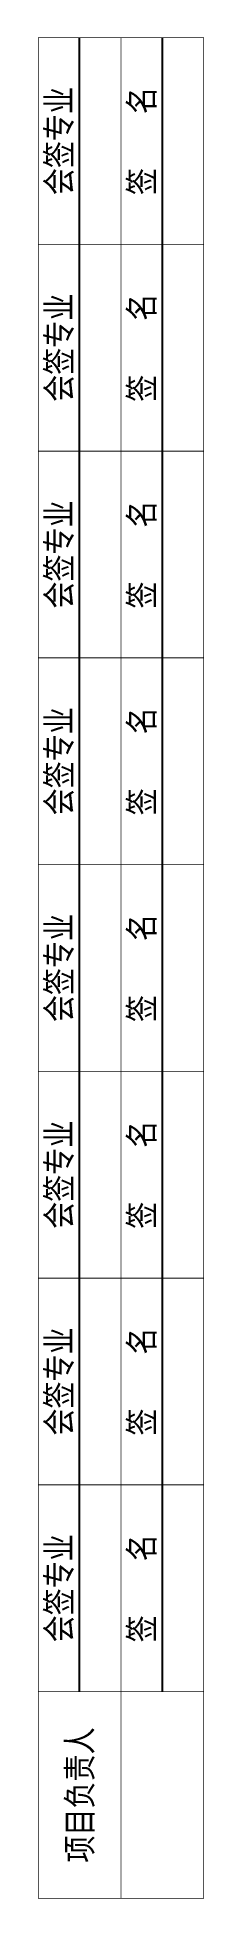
# Model space of a CAD drawing. Header units: inches. Extents: x -20 to 0, y 0 to 225.
import ezdxf
from ezdxf.enums import TextEntityAlignment as Align

# ---------------------------------------------------------------- set-up
doc = ezdxf.new("R2010")
doc.units = ezdxf.units.IN
doc.header["$MEASUREMENT"] = 0
doc.styles.add('HZ', font='', dxfattribs={"width": 0.8})
doc.styles.get('HZ').set_extended_font_data('SimSun')

msp = doc.modelspace()

# ---------------------------------------------------------------- linework, layer by layer
at = {"const_width": 0.1}
msp.add_lwpolyline([(-20, 0), (0, 0), (0, 225), (-20, 225)], close=True, dxfattribs=at)
for points in [[(-15, 25), (-15, 225)], [(-5, 25), (-5, 225)]]:
    msp.add_lwpolyline(points)
for points in [[(-10, 0), (-10, 225)], [(-20, 200), (0, 200)], [(-20, 175), (0, 175)], [(-20, 150), (0, 150)], [(-20, 125), (0, 125)], [(-20, 100), (0, 100)], [(-20, 75), (0, 75)], [(-20, 50), (0, 50)], [(-20, 25), (0, 25)]]:
    msp.add_lwpolyline(points, dxfattribs=at)

# ---------------------------------------------------------------- texts
at = {"style": 'HZ', "width": 0.8}
for s, p in [('会签专业', (-17.5, 212.5)), ('签    名', (-7.5, 212.5)), ('会签专业', (-17.5, 187.5)), ('签    名', (-7.5, 187.5)), ('会签专业', (-17.5, 162.5)), ('签    名', (-7.5, 162.5)), ('会签专业', (-17.5, 137.5)), ('签    名', (-7.5, 137.5)), ('会签专业', (-17.5, 112.5)), ('签    名', (-7.5, 112.5)), ('会签专业', (-17.5, 87.5)), ('签    名', (-7.5, 87.5)), ('会签专业', (-17.5, 62.5)), ('签    名', (-7.5, 62.5)), ('会签专业', (-17.5, 37.5)), ('签    名', (-7.5, 37.5)), ('项目负责人', (-15, 12.5))]:
    msp.add_text(s, height=3, rotation=90, dxfattribs=at).set_placement(p, align=Align.MIDDLE_CENTER)

doc.saveas('drawing.dxf')
